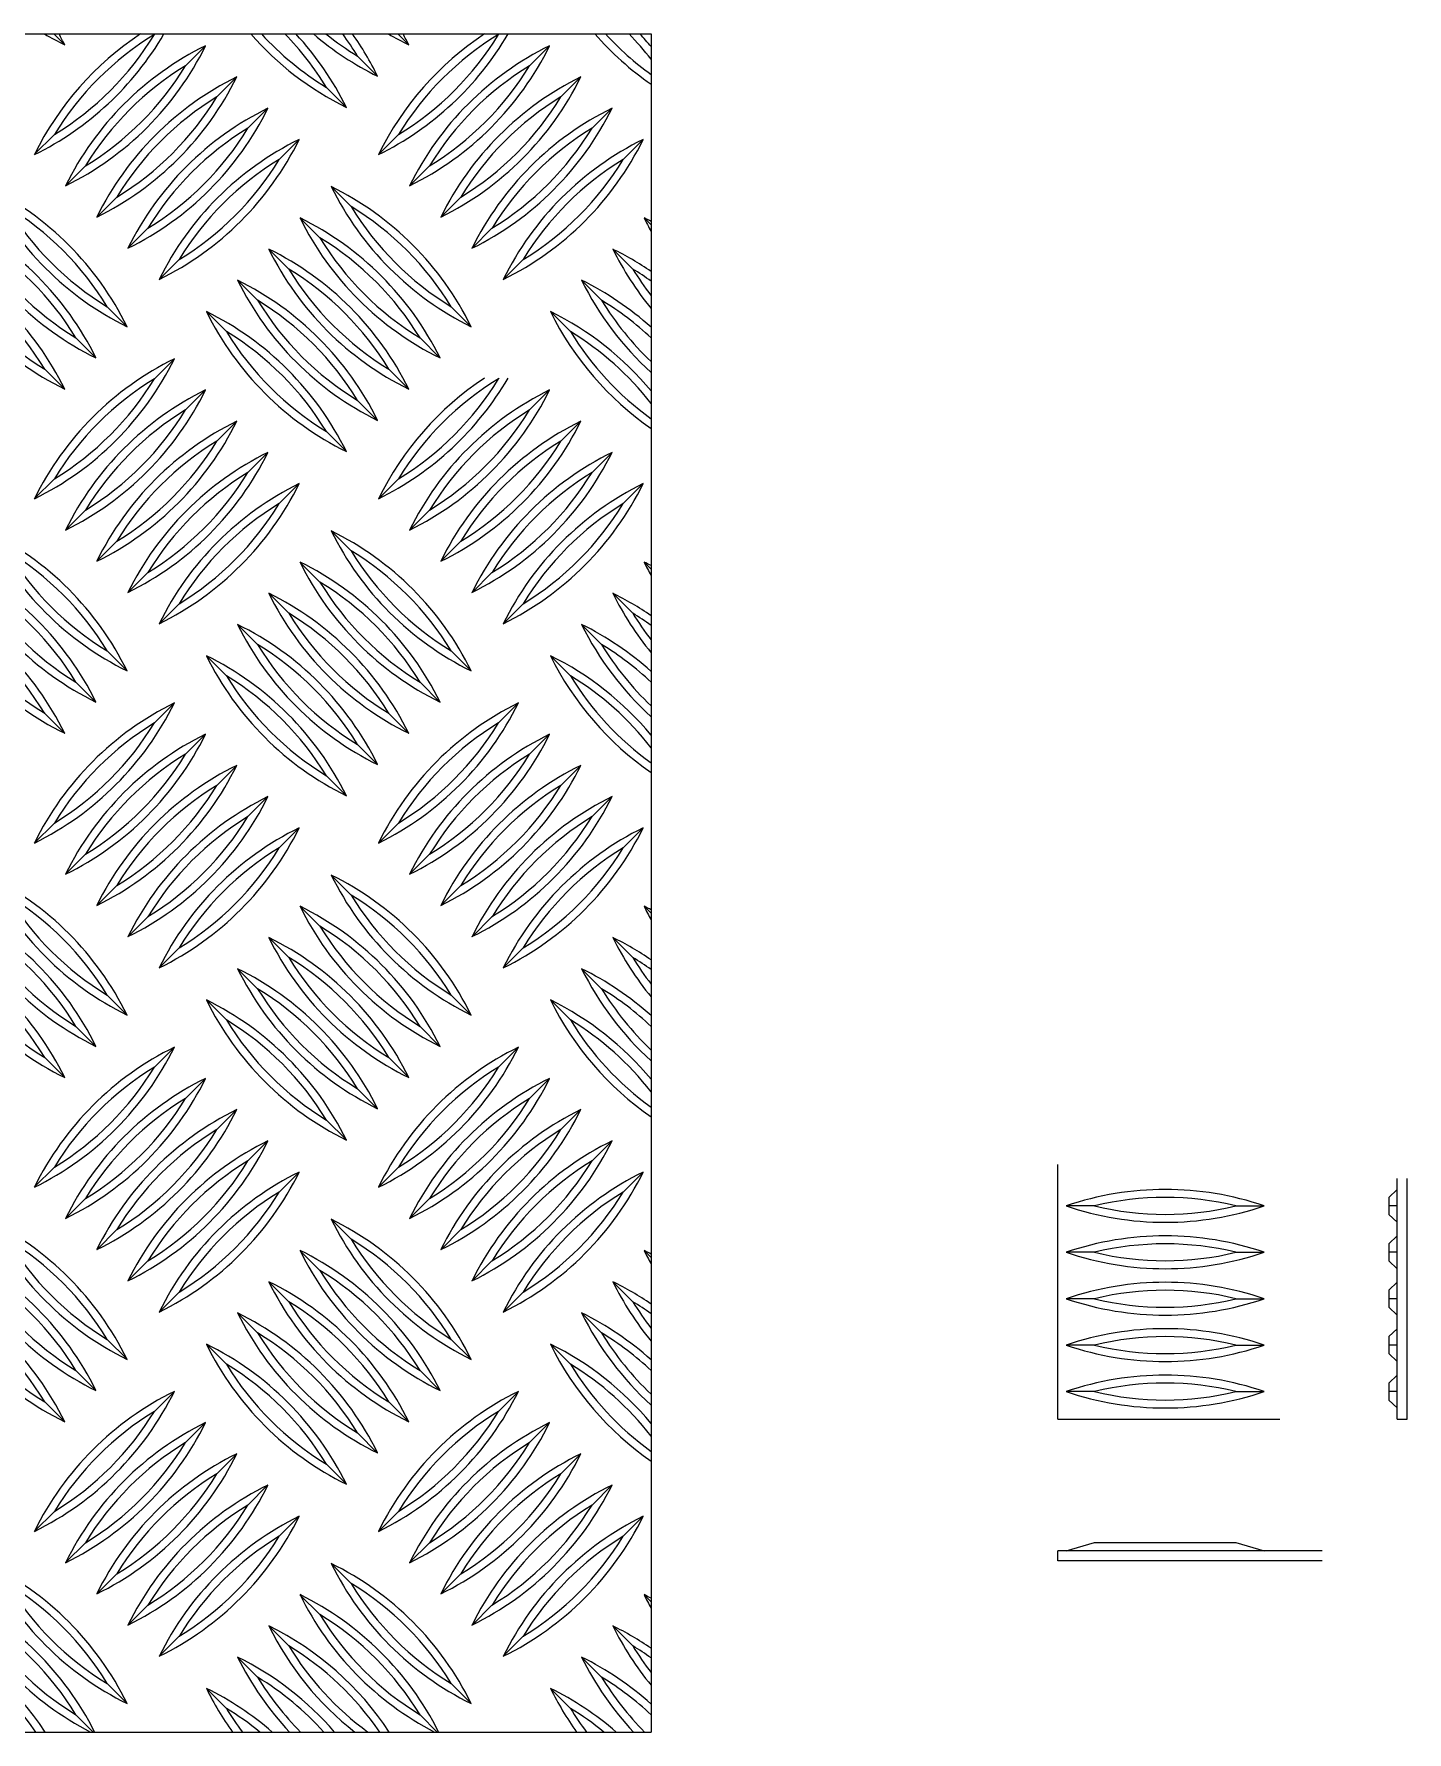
# Model space of a CAD drawing. Extents: x -1 to 434, y 80 to 415.
# Drawn here: x 190.9 to 433.6, y 114.8 to 414.8 of the extents above; entities that cross this region are included whole.
import ezdxf

# ---------------------------------------------------------------- set-up
doc = ezdxf.new("R2010")
doc.units = 0
doc.layers.get('0').update_dxf_attribs({"linetype": 'CONTINUOUS'})

msp = doc.modelspace()

# ---------------------------------------------------------------- linework, layer by layer
at = {"color": 7, "linetype": 'CONTINUOUS'}
for p, q in [((-0.05, 414.77), (299.95, 414.77)), ((194.38, 414.77), (196.32, 412.83)), ((212.16, 414.67), (212.26, 414.77)), ((255.19, 414.77), (257.13, 412.83)), ((272.97, 414.67), (273.07, 414.77)), ((299.95, 414.77), (299.95, 114.77)), ((217.67, 409.16), (221.21, 412.69)), ((278.48, 409.16), (282.02, 412.69)), ((248.08, 410.85), (251.61, 407.32)), ((223.19, 403.64), (226.72, 407.18)), ((242.56, 405.34), (246.1, 401.8)), ((284, 403.64), (287.53, 407.18)), ((228.7, 398.13), (232.24, 401.66)), ((289.51, 398.13), (293.05, 401.66)), ((194.48, 396.99), (190.94, 393.46)), ((234.22, 392.61), (237.75, 396.15)), ((255.29, 396.99), (251.75, 393.46)), ((295.03, 392.61), (298.56, 396.15)), ((199.99, 391.48), (196.46, 387.94)), ((260.8, 391.48), (257.27, 387.94)), ((246.94, 384.27), (243.41, 387.8)), ((205.51, 385.96), (201.97, 382.43)), ((266.32, 385.96), (262.78, 382.43)), ((241.43, 378.75), (237.89, 382.29)), ((299.95, 381.04), (298.71, 382.29)), ((211.02, 380.45), (207.49, 376.91)), ((271.83, 380.45), (268.3, 376.91)), ((235.91, 373.24), (232.38, 376.77)), ((296.72, 373.24), (293.19, 376.77)), ((216.54, 374.93), (213, 371.4)), ((277.35, 374.93), (273.82, 371.4)), ((230.4, 367.72), (226.86, 371.26)), ((291.21, 367.72), (287.67, 371.26)), ((203.81, 366.59), (207.35, 363.05)), ((264.62, 366.59), (268.16, 363.05)), ((224.88, 362.21), (221.35, 365.74)), ((285.69, 362.21), (282.16, 365.74)), ((198.3, 361.07), (201.83, 357.54)), ((259.11, 361.07), (262.64, 357.54)), ((212.16, 353.86), (215.69, 357.4)), ((192.78, 355.56), (196.32, 352.02)), ((253.59, 355.56), (257.13, 352.02)), ((217.67, 348.35), (221.21, 351.88)), ((272.97, 353.86), (273.07, 353.96)), ((278.48, 348.35), (282.02, 351.88)), ((248.08, 350.04), (251.61, 346.51)), ((223.19, 342.83), (226.72, 346.36)), ((284, 342.83), (287.53, 346.36)), ((242.56, 344.52), (246.1, 340.99)), ((228.7, 337.32), (232.24, 340.85)), ((289.51, 337.32), (293.05, 340.85)), ((194.48, 336.18), (190.94, 332.65)), ((255.29, 336.18), (251.75, 332.65)), ((234.22, 331.8), (237.75, 335.33)), ((295.03, 331.8), (298.56, 335.33)), ((199.99, 330.67), (196.46, 327.13)), ((260.8, 330.67), (257.27, 327.13)), ((205.51, 325.15), (201.97, 321.62)), ((246.94, 323.46), (243.41, 326.99)), ((266.32, 325.15), (262.78, 321.62)), ((241.43, 317.94), (237.89, 321.47)), ((299.95, 320.23), (298.71, 321.47)), ((211.02, 319.63), (207.49, 316.1)), ((271.83, 319.63), (268.3, 316.1)), ((235.91, 312.43), (232.38, 315.96)), ((296.72, 312.43), (293.19, 315.96)), ((216.54, 314.12), (213, 310.59)), ((277.35, 314.12), (273.82, 310.59)), ((230.4, 306.91), (226.86, 310.44)), ((291.21, 306.91), (287.67, 310.44)), ((203.81, 305.78), (207.35, 302.24)), ((224.88, 301.39), (221.35, 304.93)), ((264.62, 305.78), (268.16, 302.24)), ((285.69, 301.39), (282.16, 304.93)), ((198.3, 300.26), (201.83, 296.73)), ((259.11, 300.26), (262.64, 296.73)), ((192.78, 294.74), (196.32, 291.21)), ((212.16, 293.05), (215.69, 296.58)), ((253.59, 294.74), (257.13, 291.21)), ((272.97, 293.05), (276.5, 296.58)), ((217.67, 287.54), (221.21, 291.07)), ((278.48, 287.54), (282.02, 291.07)), ((248.08, 289.23), (251.61, 285.7)), ((223.19, 282.02), (226.72, 285.55)), ((284, 282.02), (287.53, 285.55)), ((242.56, 283.71), (246.1, 280.18)), ((228.7, 276.5), (232.24, 280.04)), ((289.51, 276.5), (293.05, 280.04)), ((194.48, 275.37), (190.94, 271.84)), ((234.22, 270.99), (237.75, 274.52)), ((255.29, 275.37), (251.75, 271.84)), ((295.03, 270.99), (298.56, 274.52)), ((199.99, 269.85), (196.46, 266.32)), ((260.8, 269.85), (257.27, 266.32)), ((205.51, 264.34), (201.97, 260.8)), ((246.94, 262.65), (243.41, 266.18)), ((266.32, 264.34), (262.78, 260.8)), ((211.02, 258.82), (207.49, 255.29)), ((241.43, 257.13), (237.89, 260.66)), ((271.83, 258.82), (268.3, 255.29)), ((299.95, 259.42), (298.71, 260.66)), ((235.91, 251.61), (232.38, 255.15)), ((296.72, 251.61), (293.19, 255.15)), ((216.54, 253.31), (213, 249.77)), ((277.35, 253.31), (273.82, 249.77)), ((230.4, 246.1), (226.86, 249.63)), ((291.21, 246.1), (287.67, 249.63)), ((203.81, 244.96), (207.35, 241.43)), ((224.88, 240.58), (221.35, 244.12)), ((264.62, 244.96), (268.16, 241.43)), ((285.69, 240.58), (282.16, 244.12)), ((198.3, 239.45), (201.83, 235.91)), ((259.11, 239.45), (262.64, 235.91)), ((212.16, 232.24), (215.69, 235.77)), ((272.97, 232.24), (276.5, 235.77)), ((192.78, 233.93), (196.32, 230.4)), ((253.59, 233.93), (257.13, 230.4)), ((217.67, 226.72), (221.21, 230.26)), ((248.08, 228.42), (251.61, 224.88)), ((278.48, 226.72), (282.02, 230.26)), ((223.19, 221.21), (226.72, 224.74)), ((242.56, 222.9), (246.1, 219.37)), ((284, 221.21), (287.53, 224.74)), ((228.7, 215.69), (232.24, 219.23)), ((289.51, 215.69), (293.05, 219.23)), ((194.48, 214.56), (190.94, 211.02)), ((234.22, 210.18), (237.75, 213.71)), ((255.29, 214.56), (251.75, 211.02)), ((295.03, 210.18), (298.56, 213.71)), ((371.82, 170.05), (371.82, 215.05)), ((431.81, 210.63), (430.36, 209.23)), ((431.81, 170.05), (431.81, 212.55)), ((433.56, 170.05), (433.56, 212.55)), ((199.99, 209.04), (196.46, 205.51)), ((260.8, 209.04), (257.27, 205.51)), ((378.31, 207.73), (373.32, 207.73)), ((403.32, 207.73), (408.32, 207.73)), ((430.36, 209.23), (430.36, 206.23)), ((431.81, 207.73), (430.36, 207.73)), ((246.94, 201.83), (243.41, 205.37)), ((430.36, 206.23), (431.81, 204.83)), ((205.51, 203.53), (201.97, 199.99)), ((266.32, 203.53), (262.78, 199.99)), ((431.81, 202.43), (430.36, 201.03)), ((430.36, 201.03), (430.36, 198.03)), ((211.02, 198.01), (207.49, 194.48)), ((241.43, 196.32), (237.89, 199.85)), ((271.83, 198.01), (268.3, 194.48)), ((299.95, 198.6), (298.71, 199.85)), ((378.31, 199.53), (373.32, 199.53)), ((403.32, 199.53), (408.32, 199.53)), ((431.81, 199.53), (430.36, 199.53)), ((430.36, 198.03), (431.81, 196.63)), ((216.54, 192.5), (213, 188.96)), ((235.91, 190.8), (232.38, 194.34)), ((277.35, 192.5), (273.82, 188.96)), ((296.72, 190.8), (293.19, 194.34)), ((431.81, 194.23), (430.36, 192.83)), ((430.36, 192.83), (430.36, 189.83)), ((378.31, 191.33), (373.32, 191.33)), ((403.32, 191.33), (408.32, 191.33)), ((431.81, 191.33), (430.36, 191.33)), ((430.36, 189.83), (431.81, 188.43)), ((230.4, 185.29), (226.86, 188.82)), ((291.21, 185.29), (287.67, 188.82)), ((431.81, 186.03), (430.36, 184.63)), ((203.81, 184.15), (207.35, 180.62)), ((224.88, 179.77), (221.35, 183.31)), ((264.62, 184.15), (268.16, 180.62)), ((285.69, 179.77), (282.16, 183.31)), ((378.31, 183.13), (373.32, 183.13)), ((403.32, 183.13), (408.32, 183.13)), ((430.36, 184.63), (430.36, 181.63)), ((431.81, 183.13), (430.36, 183.13)), ((430.36, 181.63), (431.81, 180.23)), ((198.3, 178.64), (201.83, 175.1)), ((259.11, 178.64), (262.64, 175.1)), ((431.81, 177.83), (430.36, 176.43)), ((212.16, 171.43), (215.69, 174.96)), ((272.97, 171.43), (276.5, 174.96)), ((378.31, 174.93), (373.32, 174.93)), ((403.32, 174.93), (408.32, 174.93)), ((430.36, 176.43), (430.36, 173.43)), ((431.81, 174.93), (430.36, 174.93)), ((192.78, 173.12), (196.32, 169.59)), ((253.59, 173.12), (257.13, 169.59)), ((430.36, 173.43), (431.81, 172.03)), ((217.67, 165.91), (221.21, 169.45)), ((278.48, 165.91), (282.02, 169.45)), ((371.82, 170.05), (371.82, 170.05)), ((371.82, 170.05), (411.06, 170.05)), ((431.81, 170.05), (433.56, 170.05)), ((248.08, 167.61), (251.61, 164.07)), ((223.19, 160.4), (226.72, 163.93)), ((242.56, 162.09), (246.1, 158.56)), ((284, 160.4), (287.53, 163.93)), ((228.7, 154.88), (232.24, 158.42)), ((289.51, 154.88), (293.05, 158.42)), ((194.48, 153.75), (190.94, 150.21)), ((255.29, 153.75), (251.75, 150.21)), ((234.22, 149.37), (237.75, 152.9)), ((295.03, 149.37), (298.56, 152.9)), ((199.99, 148.23), (196.46, 144.7)), ((260.8, 148.23), (257.27, 144.7)), ((373.32, 146.8), (378.31, 148.25)), ((378.31, 148.25), (403.32, 148.25)), ((403.32, 148.25), (408.32, 146.8)), ((246.94, 141.02), (243.41, 144.56)), ((418.56, 146.8), (371.82, 146.8)), ((371.82, 145.05), (371.82, 146.8)), ((418.56, 146.8), (371.82, 146.8)), ((371.82, 145.05), (371.82, 146.8)), ((418.56, 145.05), (371.82, 145.05)), ((418.56, 145.05), (371.82, 145.05)), ((205.51, 142.72), (201.97, 139.18)), ((266.32, 142.72), (262.78, 139.18)), ((241.43, 135.51), (237.89, 139.04)), ((299.95, 137.79), (298.71, 139.04)), ((211.02, 137.2), (207.49, 133.67)), ((271.83, 137.2), (268.3, 133.67)), ((235.91, 129.99), (232.38, 133.53)), ((296.72, 129.99), (293.19, 133.53)), ((216.54, 131.69), (213, 128.15)), ((277.35, 131.69), (273.82, 128.15)), ((230.4, 124.48), (226.86, 128.01)), ((291.21, 124.48), (287.67, 128.01)), ((203.81, 123.34), (207.35, 119.81)), ((264.62, 123.34), (268.16, 119.81)), ((224.88, 118.96), (221.35, 122.49)), ((285.69, 118.96), (282.16, 122.49)), ((198.3, 117.83), (201.35, 114.77)), ((259.11, 117.83), (262.16, 114.77)), ((-0.05, 114.77), (299.95, 114.77))]:
    msp.add_line(p, q, dxfattribs=at)
for centre, radius, start, end in [((239.63, 369.52), 54.25, 123.4759, 153.8184), ((167.01, 442.14), 54.25, 296.1816, 329.7019), ((220.25, 461.52), 54.25, 239.4997, 243.8184), ((239.63, 369.52), 52.85, 121.3168, 148.6832), ((167.01, 442.14), 52.85, 301.3168, 328.6832), ((147.63, 388.9), 54.25, 26.1816, 28.4891), ((270.03, 450.49), 54.25, 221.1702, 243.8184), ((270.03, 450.49), 52.85, 222.5114, 238.6832), ((197.41, 377.87), 52.85, 31.3168, 44.294), ((197.41, 377.87), 54.25, 26.1816, 42.8686), ((275.55, 456), 54.25, 229.4609, 243.8184), ((275.55, 456), 52.85, 231.2691, 238.6832), ((202.93, 383.38), 52.85, 31.3168, 36.4402), ((202.93, 383.38), 54.25, 26.1816, 35.356), ((300.44, 369.52), 54.25, 123.4759, 153.8184), ((227.82, 442.14), 54.25, 296.1816, 329.7019), ((281.06, 461.52), 54.25, 239.4997, 243.8184), ((300.44, 369.52), 52.85, 121.3168, 148.6832), ((227.82, 442.14), 52.85, 301.3168, 328.6832), ((208.44, 388.9), 54.25, 26.1816, 28.4891), ((330.85, 450.49), 54.25, 221.1702, 235.2914), ((330.85, 450.49), 52.85, 222.5114, 234.2333), ((258.22, 377.87), 52.85, 37.8527, 44.294), ((258.22, 377.87), 54.25, 39.7166, 42.8686), ((245.14, 364.01), 54.25, 116.1816, 153.8184), ((172.52, 436.63), 54.25, 296.1816, 333.8184), ((305.95, 364.01), 54.25, 116.1816, 153.8184), ((233.33, 436.63), 54.25, 296.1816, 333.8184), ((245.14, 364.01), 52.85, 121.3168, 148.6832), ((172.52, 436.63), 52.85, 301.3168, 328.6832), ((305.95, 364.01), 52.85, 121.3168, 148.6832), ((233.33, 436.63), 52.85, 301.3168, 328.6832), ((250.66, 358.49), 54.25, 116.1816, 153.8184), ((178.04, 431.11), 54.25, 296.1816, 333.8184), ((311.47, 358.49), 54.25, 116.1816, 153.8184), ((238.85, 431.11), 54.25, 296.1816, 333.8184), ((250.66, 358.49), 52.85, 121.3168, 148.6832), ((178.04, 431.11), 52.85, 301.3168, 328.6832), ((311.47, 358.49), 52.85, 121.3168, 148.6832), ((238.85, 431.11), 52.85, 301.3168, 328.6832), ((256.17, 352.98), 54.25, 116.1816, 153.8184), ((183.55, 425.6), 54.25, 296.1816, 333.8184), ((316.99, 352.98), 54.25, 116.1816, 153.8184), ((244.36, 425.6), 54.25, 296.1816, 333.8184), ((256.17, 352.98), 52.85, 121.3168, 148.6832), ((183.55, 425.6), 52.85, 301.3168, 328.6832), ((261.69, 347.46), 54.25, 116.1816, 153.8184), ((189.07, 420.08), 54.25, 296.1816, 333.8184), ((316.99, 352.98), 52.85, 121.3168, 148.6832), ((244.36, 425.6), 52.85, 301.3168, 328.6832), ((322.5, 347.46), 54.25, 116.1816, 153.8184), ((249.88, 420.08), 54.25, 296.1816, 333.8184), ((261.69, 347.46), 52.85, 121.3168, 148.6832), ((189.07, 420.08), 52.85, 301.3168, 328.6832), ((322.5, 347.46), 52.85, 121.3168, 148.6832), ((249.88, 420.08), 52.85, 301.3168, 328.6832), ((158.66, 339.12), 54.25, 26.1816, 63.8184), ((231.28, 411.74), 54.25, 206.1816, 243.8184), ((219.47, 339.12), 54.25, 26.1816, 63.8184), ((292.1, 411.74), 54.25, 206.1816, 243.8184), ((158.66, 339.12), 52.85, 31.3168, 58.6832), ((231.28, 411.74), 52.85, 211.3168, 238.6832), ((219.47, 339.12), 52.85, 31.3168, 58.6832), ((292.1, 411.74), 52.85, 211.3168, 238.6832), ((153.15, 333.6), 54.25, 26.1816, 63.8184), ((225.77, 406.22), 54.25, 206.1816, 243.8184), ((213.96, 333.6), 54.25, 26.1816, 63.8184), ((286.58, 406.22), 54.25, 206.1816, 243.8184), ((274.77, 333.6), 54.25, 62.34, 63.8184), ((347.39, 406.22), 54.25, 206.1816, 209.0267), ((153.15, 333.6), 52.85, 31.3168, 58.6832), ((225.77, 406.22), 52.85, 211.3168, 238.6832), ((213.96, 333.6), 52.85, 31.3168, 58.6832), ((286.58, 406.22), 52.85, 211.3168, 238.6832), ((147.63, 328.08), 54.25, 26.1816, 63.8184), ((220.25, 400.71), 54.25, 206.1816, 243.8184), ((208.44, 328.08), 54.25, 26.1816, 63.8184), ((281.06, 400.71), 54.25, 206.1816, 243.8184), ((269.25, 328.08), 54.25, 55.5361, 63.8184), ((341.88, 400.71), 54.25, 206.1816, 219.4003), ((147.63, 328.08), 52.85, 31.3168, 58.6832), ((220.25, 400.71), 52.85, 211.3168, 238.6832), ((208.44, 328.08), 52.85, 31.3168, 58.6832), ((281.06, 400.71), 52.85, 211.3168, 238.6832), ((269.25, 328.08), 52.85, 54.4877, 58.6832), ((341.88, 400.71), 52.85, 211.3168, 217.5145), ((202.93, 322.57), 54.25, 26.1816, 63.8184), ((275.55, 395.19), 54.25, 206.1816, 243.8184), ((263.74, 322.57), 54.25, 48.1217, 63.8184), ((336.36, 395.19), 54.25, 206.1816, 227.8506), ((202.93, 322.57), 52.85, 31.3168, 58.6832), ((275.55, 395.19), 52.85, 211.3168, 238.6832), ((263.74, 322.57), 52.85, 46.746, 58.6832), ((336.36, 395.19), 52.85, 211.3168, 226.4615), ((197.41, 317.05), 54.25, 26.1816, 63.8184), ((270.03, 389.68), 54.25, 206.1816, 243.8184), ((258.22, 317.05), 54.25, 39.7166, 63.8184), ((330.85, 389.68), 54.25, 206.1816, 235.2914), ((197.41, 317.05), 52.85, 31.3168, 58.6832), ((270.03, 389.68), 52.85, 211.3168, 238.6832), ((258.22, 317.05), 52.85, 37.8527, 58.6832), ((330.85, 389.68), 52.85, 211.3168, 234.2333), ((239.63, 308.71), 54.25, 116.1816, 153.8184), ((167.01, 381.33), 54.25, 296.1816, 333.8184), ((239.63, 308.71), 52.85, 121.3168, 148.6832), ((167.01, 381.33), 52.85, 301.3168, 328.6832), ((245.14, 303.19), 54.25, 116.1816, 153.8184), ((172.52, 375.82), 54.25, 296.1816, 333.8184), ((300.44, 308.71), 54.25, 123.4759, 153.8184), ((227.82, 381.33), 54.25, 296.1816, 329.7019), ((300.44, 308.71), 52.85, 121.3168, 148.6832), ((227.82, 381.33), 52.85, 301.3168, 328.6832), ((305.95, 303.19), 54.25, 116.1816, 153.8184), ((233.33, 375.82), 54.25, 296.1816, 333.8184), ((245.14, 303.19), 52.85, 121.3168, 148.6832), ((172.52, 375.82), 52.85, 301.3168, 328.6832), ((305.95, 303.19), 52.85, 121.3168, 148.6832), ((233.33, 375.82), 52.85, 301.3168, 328.6832), ((250.66, 297.68), 54.25, 116.1816, 153.8184), ((178.04, 370.3), 54.25, 296.1816, 333.8184), ((311.47, 297.68), 54.25, 116.1816, 153.8184), ((238.85, 370.3), 54.25, 296.1816, 333.8184), ((250.66, 297.68), 52.85, 121.3168, 148.6832), ((178.04, 370.3), 52.85, 301.3168, 328.6832), ((311.47, 297.68), 52.85, 121.3168, 148.6832), ((238.85, 370.3), 52.85, 301.3168, 328.6832), ((256.17, 292.16), 54.25, 116.1816, 153.8184), ((183.55, 364.79), 54.25, 296.1816, 333.8184), ((316.99, 292.16), 54.25, 116.1816, 153.8184), ((244.36, 364.79), 54.25, 296.1816, 333.8184), ((256.17, 292.16), 52.85, 121.3168, 148.6832), ((183.55, 364.79), 52.85, 301.3168, 328.6832), ((316.99, 292.16), 52.85, 121.3168, 148.6832), ((244.36, 364.79), 52.85, 301.3168, 328.6832), ((261.69, 286.65), 54.25, 116.1816, 153.8184), ((189.07, 359.27), 54.25, 296.1816, 333.8184), ((322.5, 286.65), 54.25, 116.1816, 153.8184), ((249.88, 359.27), 54.25, 296.1816, 333.8184), ((261.69, 286.65), 52.85, 121.3168, 148.6832), ((189.07, 359.27), 52.85, 301.3168, 328.6832), ((322.5, 286.65), 52.85, 121.3168, 148.6832), ((249.88, 359.27), 52.85, 301.3168, 328.6832), ((158.66, 278.3), 54.25, 26.1816, 63.8184), ((231.28, 350.93), 54.25, 206.1816, 243.8184), ((219.47, 278.3), 54.25, 26.1816, 63.8184), ((292.1, 350.93), 54.25, 206.1816, 243.8184), ((153.15, 272.79), 54.25, 26.1816, 63.8184), ((225.77, 345.41), 54.25, 206.1816, 243.8184), ((158.66, 278.3), 52.85, 31.3168, 58.6832), ((231.28, 350.93), 52.85, 211.3168, 238.6832), ((213.96, 272.79), 54.25, 26.1816, 63.8184), ((286.58, 345.41), 54.25, 206.1816, 243.8184), ((219.47, 278.3), 52.85, 31.3168, 58.6832), ((292.1, 350.93), 52.85, 211.3168, 238.6832), ((274.77, 272.79), 54.25, 62.34, 63.8184), ((347.39, 345.41), 54.25, 206.1816, 209.0267), ((147.63, 267.27), 54.25, 26.1816, 63.8184), ((220.25, 339.9), 54.25, 206.1816, 243.8184), ((153.15, 272.79), 52.85, 31.3168, 58.6832), ((225.77, 345.41), 52.85, 211.3168, 238.6832), ((208.44, 267.27), 54.25, 26.1816, 63.8184), ((281.06, 339.9), 54.25, 206.1816, 243.8184), ((213.96, 272.79), 52.85, 31.3168, 58.6832), ((286.58, 345.41), 52.85, 211.3168, 238.6832), ((269.25, 267.27), 54.25, 55.5361, 63.8184), ((341.88, 339.9), 54.25, 206.1816, 219.4003), ((147.63, 267.27), 52.85, 31.3168, 58.6832), ((220.25, 339.9), 52.85, 211.3168, 238.6832), ((208.44, 267.27), 52.85, 31.3168, 58.6832), ((281.06, 339.9), 52.85, 211.3168, 238.6832), ((269.25, 267.27), 52.85, 54.4877, 58.6832), ((341.88, 339.9), 52.85, 211.3168, 217.5145), ((202.93, 261.76), 54.25, 26.1816, 63.8184), ((275.55, 334.38), 54.25, 206.1816, 243.8184), ((263.74, 261.76), 54.25, 48.1217, 63.8184), ((336.36, 334.38), 54.25, 206.1816, 227.8506), ((202.93, 261.76), 52.85, 31.3168, 58.6832), ((275.55, 334.38), 52.85, 211.3168, 238.6832), ((263.74, 261.76), 52.85, 46.746, 58.6832), ((336.36, 334.38), 52.85, 211.3168, 226.4615), ((197.41, 256.24), 54.25, 26.1816, 63.8184), ((270.03, 328.87), 54.25, 206.1816, 243.8184), ((258.22, 256.24), 54.25, 39.7166, 63.8184), ((330.85, 328.87), 54.25, 206.1816, 235.2914), ((197.41, 256.24), 52.85, 31.3168, 58.6832), ((270.03, 328.87), 52.85, 211.3168, 238.6832), ((258.22, 256.24), 52.85, 37.8527, 58.6832), ((330.85, 328.87), 52.85, 211.3168, 234.2333), ((239.63, 247.9), 54.25, 116.1816, 153.8184), ((167.01, 320.52), 54.25, 296.1816, 333.8184), ((300.44, 247.9), 54.25, 116.1816, 153.8184), ((227.82, 320.52), 54.25, 296.1816, 333.8184), ((239.63, 247.9), 52.85, 121.3168, 148.6832), ((167.01, 320.52), 52.85, 301.3168, 328.6832), ((245.14, 242.38), 54.25, 116.1816, 153.8184), ((172.52, 315.01), 54.25, 296.1816, 333.8184), ((300.44, 247.9), 52.85, 121.3168, 148.6832), ((227.82, 320.52), 52.85, 301.3168, 328.6832), ((305.95, 242.38), 54.25, 116.1816, 153.8184), ((233.33, 315.01), 54.25, 296.1816, 333.8184), ((245.14, 242.38), 52.85, 121.3168, 148.6832), ((172.52, 315.01), 52.85, 301.3168, 328.6832), ((250.66, 236.87), 54.25, 116.1816, 153.8184), ((178.04, 309.49), 54.25, 296.1816, 333.8184), ((305.95, 242.38), 52.85, 121.3168, 148.6832), ((233.33, 315.01), 52.85, 301.3168, 328.6832), ((311.47, 236.87), 54.25, 116.1816, 153.8184), ((238.85, 309.49), 54.25, 296.1816, 333.8184), ((250.66, 236.87), 52.85, 121.3168, 148.6832), ((178.04, 309.49), 52.85, 301.3168, 328.6832), ((311.47, 236.87), 52.85, 121.3168, 148.6832), ((238.85, 309.49), 52.85, 301.3168, 328.6832), ((256.17, 231.35), 54.25, 116.1816, 153.8184), ((183.55, 303.98), 54.25, 296.1816, 333.8184), ((316.99, 231.35), 54.25, 116.1816, 153.8184), ((244.36, 303.98), 54.25, 296.1816, 333.8184), ((256.17, 231.35), 52.85, 121.3168, 148.6832), ((183.55, 303.98), 52.85, 301.3168, 328.6832), ((316.99, 231.35), 52.85, 121.3168, 148.6832), ((244.36, 303.98), 52.85, 301.3168, 328.6832), ((261.69, 225.84), 54.25, 116.1816, 153.8184), ((189.07, 298.46), 54.25, 296.1816, 333.8184), ((322.5, 225.84), 54.25, 116.1816, 153.8184), ((249.88, 298.46), 54.25, 296.1816, 333.8184), ((261.69, 225.84), 52.85, 121.3168, 148.6832), ((189.07, 298.46), 52.85, 301.3168, 328.6832), ((322.5, 225.84), 52.85, 121.3168, 148.6832), ((249.88, 298.46), 52.85, 301.3168, 328.6832), ((158.66, 217.49), 54.25, 26.1816, 63.8184), ((231.28, 290.12), 54.25, 206.1816, 243.8184), ((219.47, 217.49), 54.25, 26.1816, 63.8184), ((292.1, 290.12), 54.25, 206.1816, 243.8184), ((158.66, 217.49), 52.85, 31.3168, 58.6832), ((231.28, 290.12), 52.85, 211.3168, 238.6832), ((219.47, 217.49), 52.85, 31.3168, 58.6832), ((292.1, 290.12), 52.85, 211.3168, 238.6832), ((153.15, 211.98), 54.25, 26.1816, 63.8184), ((225.77, 284.6), 54.25, 206.1816, 243.8184), ((213.96, 211.98), 54.25, 26.1816, 63.8184), ((286.58, 284.6), 54.25, 206.1816, 243.8184), ((274.77, 211.98), 54.25, 62.34, 63.8184), ((347.39, 284.6), 54.25, 206.1816, 209.0267), ((147.63, 206.46), 54.25, 26.1816, 63.8184), ((220.25, 279.08), 54.25, 206.1816, 243.8184), ((153.15, 211.98), 52.85, 31.3168, 58.6832), ((225.77, 284.6), 52.85, 211.3168, 238.6832), ((208.44, 206.46), 54.25, 26.1816, 63.8184), ((281.06, 279.08), 54.25, 206.1816, 243.8184), ((213.96, 211.98), 52.85, 31.3168, 58.6832), ((286.58, 284.6), 52.85, 211.3168, 238.6832), ((269.25, 206.46), 54.25, 55.5361, 63.8184), ((341.88, 279.08), 54.25, 206.1816, 219.4003), ((147.63, 206.46), 52.85, 31.3168, 58.6832), ((220.25, 279.08), 52.85, 211.3168, 238.6832), ((202.93, 200.95), 54.25, 26.1816, 63.8184), ((275.55, 273.57), 54.25, 206.1816, 243.8184), ((208.44, 206.46), 52.85, 31.3168, 58.6832), ((281.06, 279.08), 52.85, 211.3168, 238.6832), ((263.74, 200.95), 54.25, 48.1217, 63.8184), ((336.36, 273.57), 54.25, 206.1816, 227.8506), ((269.25, 206.46), 52.85, 54.4877, 58.6832), ((341.88, 279.08), 52.85, 211.3168, 217.5145), ((202.93, 200.95), 52.85, 31.3168, 58.6832), ((275.55, 273.57), 52.85, 211.3168, 238.6832), ((263.74, 200.95), 52.85, 46.746, 58.6832), ((336.36, 273.57), 52.85, 211.3168, 226.4615), ((197.41, 195.43), 54.25, 26.1816, 63.8184), ((270.03, 268.05), 54.25, 206.1816, 243.8184), ((258.22, 195.43), 54.25, 39.7166, 63.8184), ((330.85, 268.05), 54.25, 206.1816, 235.2914), ((197.41, 195.43), 52.85, 31.3168, 58.6832), ((270.03, 268.05), 52.85, 211.3168, 238.6832), ((258.22, 195.43), 52.85, 37.8527, 58.6832), ((330.85, 268.05), 52.85, 211.3168, 234.2333), ((239.63, 187.09), 54.25, 116.1816, 153.8184), ((167.01, 259.71), 54.25, 296.1816, 333.8184), ((300.44, 187.09), 54.25, 116.1816, 153.8184), ((227.82, 259.71), 54.25, 296.1816, 333.8184), ((239.63, 187.09), 52.85, 121.3168, 148.6832), ((167.01, 259.71), 52.85, 301.3168, 328.6832), ((300.44, 187.09), 52.85, 121.3168, 148.6832), ((227.82, 259.71), 52.85, 301.3168, 328.6832), ((245.14, 181.57), 54.25, 116.1816, 153.8184), ((172.52, 254.19), 54.25, 296.1816, 333.8184), ((305.95, 181.57), 54.25, 116.1816, 153.8184), ((233.33, 254.19), 54.25, 296.1816, 333.8184), ((245.14, 181.57), 52.85, 121.3168, 148.6832), ((172.52, 254.19), 52.85, 301.3168, 328.6832), ((305.95, 181.57), 52.85, 121.3168, 148.6832), ((233.33, 254.19), 52.85, 301.3168, 328.6832), ((250.66, 176.06), 54.25, 116.1816, 153.8184), ((178.04, 248.68), 54.25, 296.1816, 333.8184), ((311.47, 176.06), 54.25, 116.1816, 153.8184), ((238.85, 248.68), 54.25, 296.1816, 333.8184), ((250.66, 176.06), 52.85, 121.3168, 148.6832), ((178.04, 248.68), 52.85, 301.3168, 328.6832), ((256.17, 170.54), 54.25, 116.1816, 153.8184), ((183.55, 243.16), 54.25, 296.1816, 333.8184), ((311.47, 176.06), 52.85, 121.3168, 148.6832), ((238.85, 248.68), 52.85, 301.3168, 328.6832), ((316.99, 170.54), 54.25, 116.1816, 153.8184), ((244.36, 243.16), 54.25, 296.1816, 333.8184), ((256.17, 170.54), 52.85, 121.3168, 148.6832), ((183.55, 243.16), 52.85, 301.3168, 328.6832), ((261.69, 165.03), 54.25, 116.1816, 153.8184), ((189.07, 237.65), 54.25, 296.1816, 333.8184), ((316.99, 170.54), 52.85, 121.3168, 148.6832), ((244.36, 243.16), 52.85, 301.3168, 328.6832), ((322.5, 165.03), 54.25, 116.1816, 153.8184), ((249.88, 237.65), 54.25, 296.1816, 333.8184), ((261.69, 165.03), 52.85, 121.3168, 148.6832), ((189.07, 237.65), 52.85, 301.3168, 328.6832), ((322.5, 165.03), 52.85, 121.3168, 148.6832), ((249.88, 237.65), 52.85, 301.3168, 328.6832), ((390.82, 156.38), 54.25, 71.1816, 108.8184), ((390.82, 259.08), 54.25, 251.1816, 288.8184), ((390.82, 156.38), 52.85, 76.3168, 103.6832), ((390.82, 259.08), 52.85, 256.3168, 283.6832), ((158.66, 156.68), 54.25, 26.1816, 63.8184), ((231.28, 229.3), 54.25, 206.1816, 243.8184), ((219.47, 156.68), 54.25, 26.1816, 63.8184), ((292.1, 229.3), 54.25, 206.1816, 243.8184), ((158.66, 156.68), 52.85, 31.3168, 58.6832), ((231.28, 229.3), 52.85, 211.3168, 238.6832), ((219.47, 156.68), 52.85, 31.3168, 58.6832), ((292.1, 229.3), 52.85, 211.3168, 238.6832), ((390.82, 148.18), 54.25, 71.1816, 108.8184), ((390.82, 148.18), 52.85, 76.3168, 103.6832), ((153.15, 151.17), 54.25, 26.1816, 63.8184), ((225.77, 223.79), 54.25, 206.1816, 243.8184), ((213.96, 151.17), 54.25, 26.1816, 63.8184), ((286.58, 223.79), 54.25, 206.1816, 243.8184), ((274.77, 151.17), 54.25, 62.34, 63.8184), ((347.39, 223.79), 54.25, 206.1816, 209.0267), ((390.82, 250.88), 54.25, 251.1816, 288.8184), ((390.82, 250.88), 52.85, 256.3168, 283.6832), ((153.15, 151.17), 52.85, 31.3168, 58.6832), ((225.77, 223.79), 52.85, 211.3168, 238.6832), ((213.96, 151.17), 52.85, 31.3168, 58.6832), ((286.58, 223.79), 52.85, 211.3168, 238.6832), ((147.63, 145.65), 54.25, 26.1816, 63.8184), ((220.25, 218.27), 54.25, 206.1816, 243.8184), ((208.44, 145.65), 54.25, 26.1816, 63.8184), ((281.06, 218.27), 54.25, 206.1816, 243.8184), ((269.25, 145.65), 54.25, 55.5361, 63.8184), ((341.88, 218.27), 54.25, 206.1816, 219.4003), ((390.82, 139.98), 54.25, 71.1816, 108.8184), ((390.82, 139.98), 52.85, 76.3168, 103.6832), ((147.63, 145.65), 52.85, 31.3168, 58.6832), ((220.25, 218.27), 52.85, 211.3168, 238.6832), ((208.44, 145.65), 52.85, 31.3168, 58.6832), ((281.06, 218.27), 52.85, 211.3168, 238.6832), ((269.25, 145.65), 52.85, 54.4877, 58.6832), ((341.88, 218.27), 52.85, 211.3168, 217.5145), ((390.82, 242.68), 54.25, 251.1816, 288.8184), ((390.82, 242.68), 52.85, 256.3168, 283.6832), ((202.93, 140.14), 54.25, 26.1816, 63.8184), ((275.55, 212.76), 54.25, 206.1816, 243.8184), ((263.74, 140.14), 54.25, 48.1217, 63.8184), ((336.36, 212.76), 54.25, 206.1816, 227.8506), ((390.82, 131.78), 54.25, 71.1816, 108.8184), ((197.41, 134.62), 54.25, 26.1816, 63.8184), ((270.03, 207.24), 54.25, 206.1816, 243.8184), ((202.93, 140.14), 52.85, 31.3168, 58.6832), ((275.55, 212.76), 52.85, 211.3168, 238.6832), ((258.22, 134.62), 54.25, 39.7166, 63.8184), ((330.85, 207.24), 54.25, 206.1816, 235.2914), ((263.74, 140.14), 52.85, 46.746, 58.6832), ((336.36, 212.76), 52.85, 211.3168, 226.4615), ((390.82, 234.48), 54.25, 251.1816, 288.8184), ((390.82, 131.78), 52.85, 76.3168, 103.6832), ((390.82, 234.48), 52.85, 256.3168, 283.6832), ((197.41, 134.62), 52.85, 31.3168, 58.6832), ((270.03, 207.24), 52.85, 211.3168, 238.6832), ((258.22, 134.62), 52.85, 37.8527, 58.6832), ((330.85, 207.24), 52.85, 211.3168, 234.2333), ((390.82, 123.58), 54.25, 71.1816, 108.8184), ((239.63, 126.28), 54.25, 116.1816, 153.8184), ((167.01, 198.9), 54.25, 296.1816, 333.8184), ((300.44, 126.28), 54.25, 116.1816, 153.8184), ((227.82, 198.9), 54.25, 296.1816, 333.8184), ((390.82, 226.28), 54.25, 251.1816, 288.8184), ((390.82, 123.58), 52.85, 76.3168, 103.6832), ((390.82, 226.28), 52.85, 256.3168, 283.6832), ((239.63, 126.28), 52.85, 121.3168, 148.6832), ((167.01, 198.9), 52.85, 301.3168, 328.6832), ((300.44, 126.28), 52.85, 121.3168, 148.6832), ((227.82, 198.9), 52.85, 301.3168, 328.6832), ((245.14, 120.76), 54.25, 116.1816, 153.8184), ((172.52, 193.38), 54.25, 296.1816, 333.8184), ((305.95, 120.76), 54.25, 116.1816, 153.8184), ((233.33, 193.38), 54.25, 296.1816, 333.8184), ((245.14, 120.76), 52.85, 121.3168, 148.6832), ((172.52, 193.38), 52.85, 301.3168, 328.6832), ((305.95, 120.76), 52.85, 121.3168, 148.6832), ((233.33, 193.38), 52.85, 301.3168, 328.6832), ((250.66, 115.25), 54.25, 116.1816, 153.8184), ((178.04, 187.87), 54.25, 296.1816, 333.8184), ((311.47, 115.25), 54.25, 116.1816, 153.8184), ((238.85, 187.87), 54.25, 296.1816, 333.8184), ((250.66, 115.25), 52.85, 121.3168, 148.6832), ((178.04, 187.87), 52.85, 301.3168, 328.6832), ((311.47, 115.25), 52.85, 121.3168, 148.6832), ((238.85, 187.87), 52.85, 301.3168, 328.6832), ((256.17, 109.73), 54.25, 116.1816, 153.8184), ((183.55, 182.35), 54.25, 296.1816, 333.8184), ((316.99, 109.73), 54.25, 116.1816, 153.8184), ((244.36, 182.35), 54.25, 296.1816, 333.8184), ((256.17, 109.73), 52.85, 121.3168, 148.6832), ((183.55, 182.35), 52.85, 301.3168, 328.6832), ((316.99, 109.73), 52.85, 121.3168, 148.6832), ((244.36, 182.35), 52.85, 301.3168, 328.6832), ((261.69, 104.21), 54.25, 116.1816, 153.8184), ((189.07, 176.84), 54.25, 296.1816, 333.8184), ((322.5, 104.21), 54.25, 116.1816, 153.8184), ((249.88, 176.84), 54.25, 296.1816, 333.8184), ((261.69, 104.21), 52.85, 121.3168, 148.6832), ((189.07, 176.84), 52.85, 301.3168, 328.6832), ((322.5, 104.21), 52.85, 121.3168, 148.6832), ((249.88, 176.84), 52.85, 301.3168, 328.6832), ((158.66, 95.87), 54.25, 26.1816, 63.8184), ((231.28, 168.49), 54.25, 206.1816, 243.8184), ((219.47, 95.87), 54.25, 26.1816, 63.8184), ((292.1, 168.49), 54.25, 206.1816, 243.8184), ((158.66, 95.87), 52.85, 31.3168, 58.6832), ((231.28, 168.49), 52.85, 211.3168, 238.6832), ((219.47, 95.87), 52.85, 31.3168, 58.6832), ((292.1, 168.49), 52.85, 211.3168, 238.6832), ((153.15, 90.36), 54.25, 26.7494, 63.8184), ((225.77, 162.98), 54.25, 206.1816, 242.689), ((213.96, 90.36), 54.25, 26.7494, 63.8184), ((286.58, 162.98), 54.25, 206.1816, 242.689), ((274.77, 90.36), 54.25, 62.34, 63.8184), ((347.39, 162.98), 54.25, 206.1816, 209.0267), ((153.15, 90.36), 52.85, 31.3168, 58.6832), ((225.77, 162.98), 52.85, 211.3168, 238.6832), ((213.96, 90.36), 52.85, 31.3168, 58.6832), ((286.58, 162.98), 52.85, 211.3168, 238.6832), ((147.63, 84.84), 54.25, 33.4873, 63.8184), ((208.44, 84.84), 54.25, 33.4873, 63.8184), ((281.06, 157.46), 54.25, 206.1816, 231.8935), ((269.25, 84.84), 54.25, 55.5361, 63.8184), ((341.88, 157.46), 54.25, 206.1816, 219.4003), ((147.63, 84.84), 52.85, 34.4973, 58.6832), ((208.44, 84.84), 52.85, 34.4973, 58.6832), ((281.06, 157.46), 52.85, 211.3168, 233.8726), ((269.25, 84.84), 52.85, 54.4877, 58.6832), ((341.88, 157.46), 52.85, 211.3168, 217.5145), ((202.93, 79.32), 54.25, 40.7997, 63.8184), ((275.55, 151.95), 54.25, 206.1816, 223.2514), ((263.74, 79.32), 54.25, 48.1217, 63.8184), ((336.36, 151.95), 54.25, 206.1816, 223.2514), ((202.93, 79.32), 52.85, 42.123, 58.6832), ((275.55, 151.95), 52.85, 211.3168, 224.6965), ((263.74, 79.32), 52.85, 46.746, 58.6832), ((336.36, 151.95), 52.85, 211.3168, 224.6965), ((197.41, 73.81), 54.25, 49.0323, 63.8184), ((270.03, 146.43), 54.25, 206.1816, 215.6997), ((258.22, 73.81), 54.25, 49.0323, 63.8184), ((330.85, 146.43), 54.25, 206.1816, 215.6997), ((197.41, 73.81), 52.85, 50.8124, 58.6832), ((270.03, 146.43), 52.85, 211.3168, 216.798), ((258.22, 73.81), 52.85, 50.8124, 58.6832), ((330.85, 146.43), 52.85, 211.3168, 216.798)]:
    msp.add_arc(centre, radius, start, end, dxfattribs=at)

doc.saveas('drawing.dxf')
